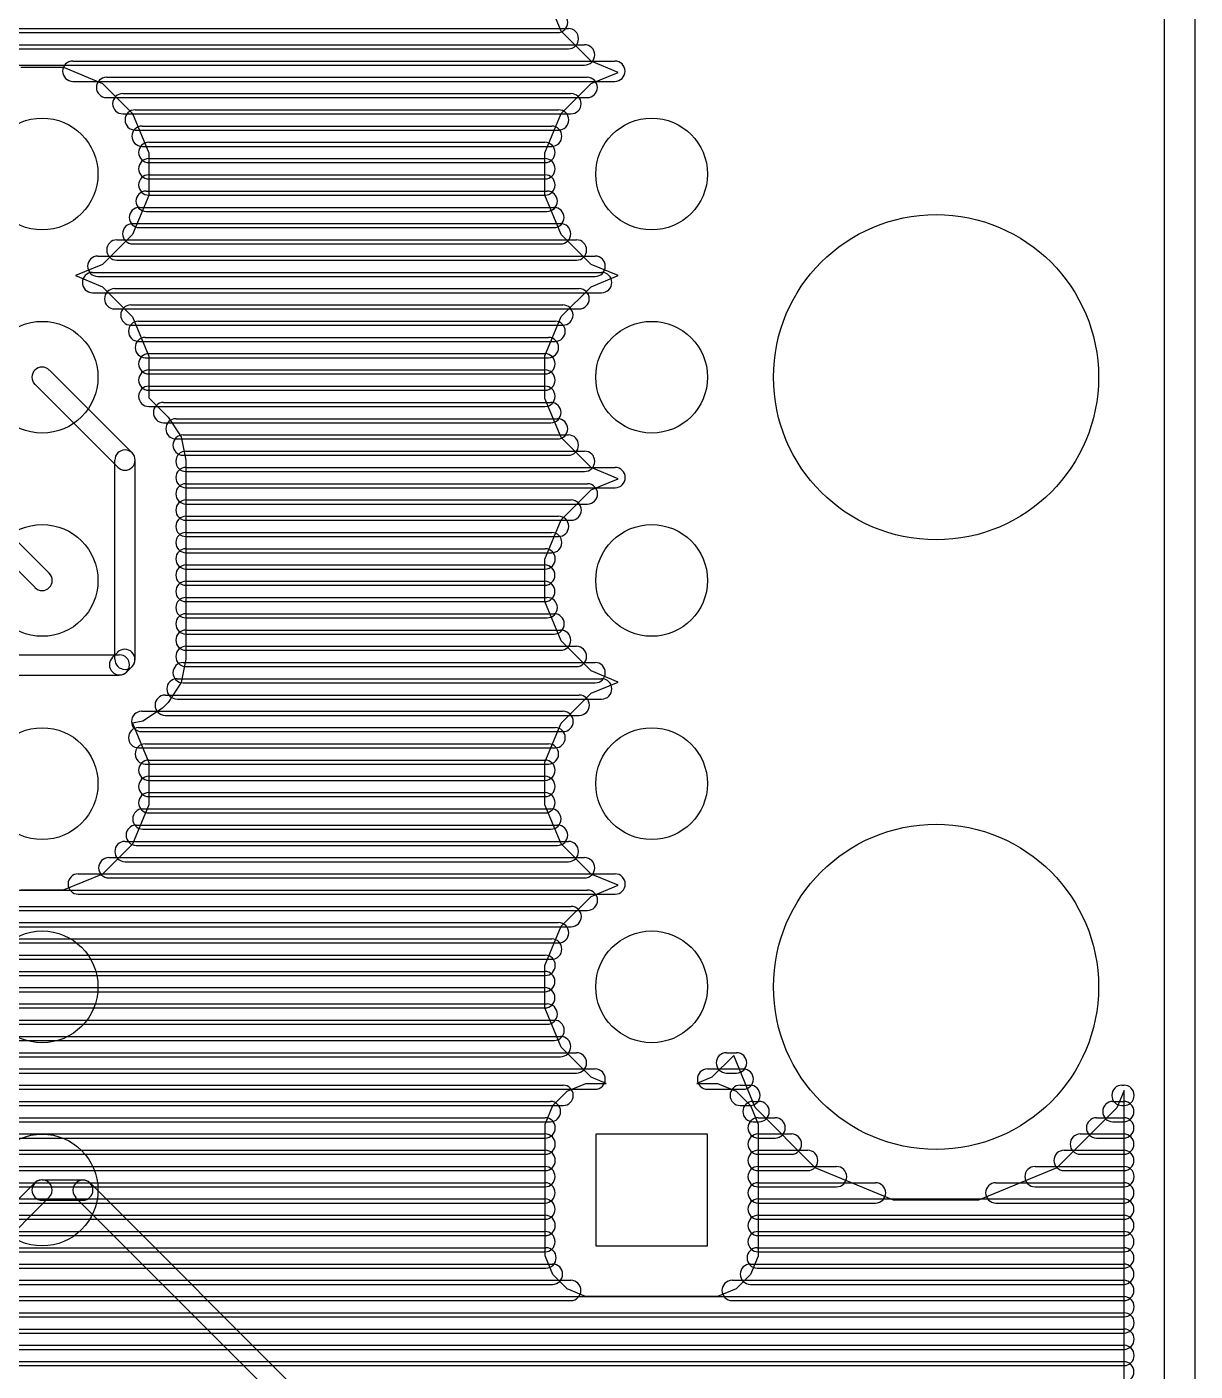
# Model space of a CAD drawing. Extents: x 4625 to 28175, y 45595 to 78045.
# Drawn here: x 22425 to 28175, y 62179 to 68794 of the extents above; entities that cross this region are included whole.
import ezdxf

# ---------------------------------------------------------------- set-up
doc = ezdxf.new("R2010")
doc.units = 0
doc.layers.add('BLACK', color=1, linetype='CONTINUOUS')

msp = doc.modelspace()

# ---------------------------------------------------------------- linework, layer by layer
at = {"layer": 'BLACK'}
for p, q in [((28025, 45670), (28025, 77970)), ((28175, 45670), (28175, 77970)), ((25055, 68773), (24975, 68966)), ((19708, 68786), (25090, 68786)), ((19708, 68786), (25090, 68786)), ((19708, 68786), (25090, 68786)), ((19763, 68766), (25037, 68766)), ((19763, 68766), (25037, 68766)), ((19763, 68766), (25037, 68766)), ((25202, 68625), (25055, 68773)), ((19628, 68706), (25170, 68706)), ((19628, 68706), (25170, 68706)), ((19628, 68706), (25170, 68706)), ((19708, 68686), (25090, 68686)), ((19708, 68686), (25090, 68686)), ((19708, 68686), (25090, 68686)), ((19628, 68606), (25170, 68606)), ((19628, 68606), (25170, 68606)), ((19628, 68606), (25170, 68606)), ((22651, 68626), (25319, 68626)), ((22651, 68626), (25319, 68626)), ((22651, 68626), (25319, 68626)), ((25335, 68570), (25202, 68625)), ((22396, 68595), (22605, 68595)), ((22605, 68595), (22798, 68515)), ((22817, 68546), (25183, 68546)), ((22817, 68546), (25183, 68546)), ((22817, 68546), (25183, 68546)), ((25203, 68515), (25335, 68570)), ((22651, 68526), (25319, 68526)), ((22651, 68526), (25319, 68526)), ((22651, 68526), (25319, 68526)), ((22798, 68515), (22945, 68367)), ((22897, 68466), (25103, 68466)), ((22897, 68466), (25103, 68466)), ((22897, 68466), (25103, 68466)), ((25055, 68368), (25203, 68515)), ((22817, 68446), (25183, 68446)), ((22817, 68446), (25183, 68446)), ((22817, 68446), (25183, 68446)), ((22897, 68366), (25103, 68366)), ((22897, 68366), (25103, 68366)), ((22897, 68366), (25103, 68366)), ((22945, 68367), (23025, 68174)), ((22958, 68386), (25042, 68386)), ((22958, 68386), (25042, 68386)), ((22958, 68386), (25042, 68386)), ((24975, 68175), (25055, 68368)), ((22958, 68286), (25042, 68286)), ((22958, 68286), (25042, 68286)), ((22958, 68286), (25042, 68286)), ((22992, 68306), (25008, 68306)), ((22992, 68306), (25008, 68306)), ((22992, 68306), (25008, 68306)), ((22992, 68206), (25008, 68206)), ((22992, 68206), (25008, 68206)), ((22992, 68206), (25008, 68206)), ((23025, 68226), (24975, 68226)), ((23025, 68226), (24975, 68226)), ((23025, 68226), (24975, 68226)), ((23025, 68174), (23025, 67965)), ((23025, 68146), (24975, 68146)), ((23025, 68146), (24975, 68146)), ((23025, 68146), (24975, 68146)), ((24975, 67966), (24975, 68175)), ((23025, 68126), (24975, 68126)), ((23025, 68126), (24975, 68126)), ((23025, 68126), (24975, 68126)), ((23025, 68066), (24975, 68066)), ((23025, 68066), (24975, 68066)), ((23025, 68066), (24975, 68066)), ((23025, 68046), (24975, 68046)), ((23025, 68046), (24975, 68046)), ((23025, 68046), (24975, 68046)), ((23025, 67965), (22945, 67772)), ((23012, 67986), (24986, 67986)), ((23012, 67986), (24986, 67986)), ((23012, 67986), (24986, 67986)), ((23025, 67966), (24975, 67966)), ((23025, 67966), (24975, 67966)), ((23025, 67966), (24975, 67966)), ((25055, 67773), (24975, 67966)), ((22979, 67906), (25019, 67906)), ((22979, 67906), (25019, 67906)), ((22979, 67906), (25019, 67906)), ((23012, 67886), (24986, 67886)), ((23012, 67886), (24986, 67886)), ((23012, 67886), (24986, 67886)), ((22946, 67826), (25052, 67826)), ((22946, 67826), (25052, 67826)), ((22946, 67826), (25052, 67826)), ((22979, 67806), (25019, 67806)), ((22979, 67806), (25019, 67806)), ((22979, 67806), (25019, 67806)), ((22945, 67772), (22797, 67625)), ((22868, 67746), (25130, 67746)), ((22868, 67746), (25130, 67746)), ((22868, 67746), (25130, 67746)), ((25202, 67625), (25055, 67773)), ((22946, 67726), (25052, 67726)), ((22946, 67726), (25052, 67726)), ((22946, 67726), (25052, 67726)), ((22797, 67625), (22664, 67571)), ((22774, 67666), (25222, 67666)), ((22774, 67666), (25222, 67666)), ((22774, 67666), (25222, 67666)), ((22868, 67646), (25130, 67646)), ((22868, 67646), (25130, 67646)), ((22868, 67646), (25130, 67646)), ((25335, 67570), (25202, 67625)), ((22664, 67571), (22798, 67515)), ((22748, 67586), (25254, 67586)), ((22748, 67586), (25254, 67586)), ((22748, 67586), (25254, 67586)), ((22774, 67566), (25222, 67566)), ((22774, 67566), (25222, 67566)), ((22774, 67566), (25222, 67566)), ((25203, 67515), (25335, 67570)), ((22748, 67486), (25254, 67486)), ((22748, 67486), (25254, 67486)), ((22748, 67486), (25254, 67486)), ((22798, 67515), (22945, 67367)), ((22857, 67506), (25143, 67506)), ((22857, 67506), (25143, 67506)), ((22857, 67506), (25143, 67506)), ((25055, 67368), (25203, 67515)), ((22937, 67426), (25063, 67426)), ((22937, 67426), (25063, 67426)), ((22937, 67426), (25063, 67426)), ((22857, 67406), (25143, 67406)), ((22857, 67406), (25143, 67406)), ((22857, 67406), (25143, 67406)), ((22945, 67367), (23025, 67174)), ((22975, 67346), (25025, 67346)), ((22975, 67346), (25025, 67346)), ((22975, 67346), (25025, 67346)), ((24975, 67175), (25055, 67368)), ((22937, 67326), (25063, 67326)), ((22937, 67326), (25063, 67326)), ((22937, 67326), (25063, 67326)), ((22975, 67246), (25025, 67246)), ((22975, 67246), (25025, 67246)), ((22975, 67246), (25025, 67246)), ((23008, 67266), (24992, 67266)), ((23008, 67266), (24992, 67266)), ((23008, 67266), (24992, 67266)), ((23008, 67166), (24992, 67166)), ((23008, 67166), (24992, 67166)), ((23008, 67166), (24992, 67166)), ((23025, 67186), (24975, 67186)), ((23025, 67186), (24975, 67186)), ((23025, 67186), (24975, 67186)), ((23025, 67174), (23025, 66969)), ((24975, 66966), (24975, 67175)), ((22535, 66105), (21535, 67105)), ((22536, 67105), (22943, 66698)), ((23025, 67106), (24975, 67106)), ((23025, 67106), (24975, 67106)), ((23025, 67106), (24975, 67106)), ((23025, 67086), (24975, 67086)), ((23025, 67086), (24975, 67086)), ((23025, 67086), (24975, 67086)), ((22465, 66035), (21465, 67035)), ((22465, 67034), (22872, 66627)), ((23025, 67026), (24975, 67026)), ((23025, 67026), (24975, 67026)), ((23025, 67026), (24975, 67026)), ((23025, 67006), (24975, 67006)), ((23025, 67006), (24975, 67006)), ((23025, 67006), (24975, 67006)), ((23025, 66969), (23119, 66875)), ((23098, 66946), (25004, 66946)), ((23098, 66946), (25004, 66946)), ((23098, 66946), (25004, 66946)), ((25055, 66773), (24975, 66966)), ((23025, 66926), (24975, 66926)), ((23025, 66926), (24975, 66926)), ((23025, 66926), (24975, 66926)), ((23098, 66846), (25004, 66846)), ((23098, 66846), (25004, 66846)), ((23098, 66846), (25004, 66846)), ((23119, 66875), (23120, 66874)), ((23120, 66874), (23185, 66777)), ((23159, 66866), (25037, 66866)), ((23159, 66866), (25037, 66866)), ((23159, 66866), (25037, 66866)), ((23159, 66766), (25037, 66766)), ((23159, 66766), (25037, 66766)), ((23159, 66766), (25037, 66766)), ((23185, 66777), (23208, 66662)), ((23194, 66786), (25090, 66786)), ((23194, 66786), (25090, 66786)), ((23194, 66786), (25090, 66786)), ((25202, 66625), (25055, 66773)), ((23194, 66686), (25090, 66686)), ((23194, 66686), (25090, 66686)), ((23194, 66686), (25090, 66686)), ((23208, 66706), (25170, 66706)), ((23208, 66706), (25170, 66706)), ((23208, 66706), (25170, 66706)), ((22858, 65682), (22858, 66662)), ((22958, 65682), (22958, 66662)), ((23208, 66662), (23208, 65682)), ((23208, 66626), (25320, 66626)), ((23208, 66626), (25320, 66626)), ((23208, 66626), (25320, 66626)), ((25335, 66570), (25202, 66625)), ((23208, 66606), (25170, 66606)), ((23208, 66606), (25170, 66606)), ((23208, 66606), (25170, 66606)), ((25203, 66515), (25335, 66570)), ((23208, 66546), (25184, 66546)), ((23208, 66546), (25184, 66546)), ((23208, 66546), (25184, 66546)), ((23208, 66526), (25320, 66526)), ((23208, 66526), (25320, 66526)), ((23208, 66526), (25320, 66526)), ((25055, 66368), (25203, 66515)), ((23208, 66466), (25104, 66466)), ((23208, 66466), (25104, 66466)), ((23208, 66466), (25104, 66466)), ((23208, 66446), (25184, 66446)), ((23208, 66446), (25184, 66446)), ((23208, 66446), (25184, 66446)), ((23208, 66386), (25042, 66386)), ((23208, 66386), (25042, 66386)), ((23208, 66386), (25042, 66386)), ((23208, 66366), (25104, 66366)), ((23208, 66366), (25104, 66366)), ((23208, 66366), (25104, 66366)), ((24975, 66175), (25055, 66368)), ((23208, 66306), (25008, 66306)), ((23208, 66306), (25008, 66306)), ((23208, 66306), (25008, 66306)), ((23208, 66286), (25042, 66286)), ((23208, 66286), (25042, 66286)), ((23208, 66286), (25042, 66286)), ((23208, 66226), (24976, 66226)), ((23208, 66226), (24976, 66226)), ((23208, 66226), (24976, 66226)), ((23208, 66206), (25008, 66206)), ((23208, 66206), (25008, 66206)), ((23208, 66206), (25008, 66206)), ((24975, 65966), (24975, 66175)), ((23208, 66146), (24974, 66146)), ((23208, 66146), (24974, 66146)), ((23208, 66146), (24974, 66146)), ((23208, 66126), (24976, 66126)), ((23208, 66126), (24976, 66126)), ((23208, 66126), (24976, 66126)), ((23208, 66066), (24974, 66066)), ((23208, 66066), (24974, 66066)), ((23208, 66066), (24974, 66066)), ((23208, 66046), (24974, 66046)), ((23208, 66046), (24974, 66046)), ((23208, 66046), (24974, 66046)), ((23208, 65986), (24986, 65986)), ((23208, 65986), (24986, 65986)), ((23208, 65986), (24986, 65986)), ((23208, 65966), (24974, 65966)), ((23208, 65966), (24974, 65966)), ((23208, 65966), (24974, 65966)), ((25055, 65773), (24975, 65966)), ((23208, 65906), (25020, 65906)), ((23208, 65906), (25020, 65906)), ((23208, 65906), (25020, 65906)), ((23208, 65886), (24986, 65886)), ((23208, 65886), (24986, 65886)), ((23208, 65886), (24986, 65886)), ((23208, 65826), (25052, 65826)), ((23208, 65826), (25052, 65826)), ((23208, 65826), (25052, 65826)), ((23208, 65806), (25020, 65806)), ((23208, 65806), (25020, 65806)), ((23208, 65806), (25020, 65806)), ((25202, 65625), (25055, 65773)), ((21884, 65704), (22880, 65704)), ((22872, 65717), (22845, 65690)), ((23208, 65746), (25130, 65746)), ((23208, 65746), (25130, 65746)), ((23208, 65746), (25130, 65746)), ((23208, 65726), (25052, 65726)), ((23208, 65726), (25052, 65726)), ((23208, 65726), (25052, 65726)), ((22943, 65646), (22916, 65619)), ((23208, 65682), (23185, 65567)), ((23194, 65666), (25222, 65666)), ((23194, 65666), (25222, 65666)), ((23194, 65666), (25222, 65666)), ((23208, 65646), (25130, 65646)), ((23208, 65646), (25130, 65646)), ((23208, 65646), (25130, 65646)), ((25335, 65570), (25202, 65625)), ((21884, 65604), (22880, 65604)), ((23185, 65567), (23120, 65469)), ((23164, 65586), (25254, 65586)), ((23164, 65586), (25254, 65586)), ((23164, 65586), (25254, 65586)), ((23194, 65566), (25222, 65566)), ((23194, 65566), (25222, 65566)), ((23194, 65566), (25222, 65566)), ((25203, 65515), (25335, 65570)), ((23106, 65506), (25144, 65506)), ((23106, 65506), (25144, 65506)), ((23106, 65506), (25144, 65506)), ((25055, 65368), (25203, 65515)), ((22990, 65426), (25064, 65426)), ((22990, 65426), (25064, 65426)), ((22990, 65426), (25064, 65426)), ((23092, 65442), (22995, 65377)), ((23120, 65469), (23092, 65442)), ((23164, 65486), (25254, 65486)), ((23164, 65486), (25254, 65486)), ((23164, 65486), (25254, 65486)), ((22995, 65377), (22945, 65367)), ((22945, 65367), (23025, 65174)), ((23106, 65406), (25144, 65406)), ((23106, 65406), (25144, 65406)), ((23106, 65406), (25144, 65406)), ((24975, 65175), (25055, 65368)), ((22975, 65346), (25025, 65346)), ((22975, 65346), (25025, 65346)), ((22975, 65346), (25025, 65346)), ((22990, 65326), (25064, 65326)), ((22990, 65326), (25064, 65326)), ((22990, 65326), (25064, 65326)), ((22975, 65246), (25025, 65246)), ((22975, 65246), (25025, 65246)), ((22975, 65246), (25025, 65246)), ((23008, 65266), (24992, 65266)), ((23008, 65266), (24992, 65266)), ((23008, 65266), (24992, 65266)), ((23008, 65166), (24992, 65166)), ((23008, 65166), (24992, 65166)), ((23008, 65166), (24992, 65166)), ((23025, 65186), (24975, 65186)), ((23025, 65186), (24975, 65186)), ((23025, 65186), (24975, 65186)), ((23025, 65174), (23025, 64965)), ((24975, 64966), (24975, 65175)), ((23025, 65106), (24975, 65106)), ((23025, 65106), (24975, 65106)), ((23025, 65106), (24975, 65106)), ((23025, 65086), (24975, 65086)), ((23025, 65086), (24975, 65086)), ((23025, 65086), (24975, 65086)), ((23025, 65026), (24975, 65026)), ((23025, 65026), (24975, 65026)), ((23025, 65026), (24975, 65026)), ((23025, 64965), (22945, 64772)), ((23025, 65006), (24975, 65006)), ((23025, 65006), (24975, 65006)), ((23025, 65006), (24975, 65006)), ((25055, 64773), (24975, 64966)), ((22996, 64946), (25004, 64946)), ((22996, 64946), (25004, 64946)), ((22996, 64946), (25004, 64946)), ((23025, 64926), (24975, 64926)), ((23025, 64926), (24975, 64926)), ((23025, 64926), (24975, 64926)), ((22963, 64866), (25037, 64866)), ((22963, 64866), (25037, 64866)), ((22963, 64866), (25037, 64866)), ((22996, 64846), (25004, 64846)), ((22996, 64846), (25004, 64846)), ((22996, 64846), (25004, 64846)), ((22945, 64772), (22797, 64625)), ((22908, 64786), (25090, 64786)), ((22908, 64786), (25090, 64786)), ((22908, 64786), (25090, 64786)), ((22963, 64766), (25037, 64766)), ((22963, 64766), (25037, 64766)), ((22963, 64766), (25037, 64766)), ((25202, 64625), (25055, 64773)), ((22828, 64706), (25170, 64706)), ((22828, 64706), (25170, 64706)), ((22828, 64706), (25170, 64706)), ((22908, 64686), (25090, 64686)), ((22908, 64686), (25090, 64686)), ((22908, 64686), (25090, 64686)), ((22797, 64625), (22604, 64545)), ((22678, 64626), (25320, 64626)), ((22678, 64626), (25320, 64626)), ((22678, 64626), (25320, 64626)), ((22828, 64606), (25170, 64606)), ((22828, 64606), (25170, 64606)), ((22828, 64606), (25170, 64606)), ((25335, 64570), (25202, 64625)), ((25203, 64515), (25335, 64570)), ((21150, 64546), (25184, 64546)), ((21150, 64546), (25184, 64546)), ((21150, 64546), (25184, 64546)), ((22604, 64545), (22395, 64545)), ((22678, 64526), (25320, 64526)), ((22678, 64526), (25320, 64526)), ((22678, 64526), (25320, 64526)), ((25055, 64368), (25203, 64515)), ((21070, 64466), (25104, 64466)), ((21070, 64466), (25104, 64466)), ((21070, 64466), (25104, 64466)), ((21150, 64446), (25184, 64446)), ((21150, 64446), (25184, 64446)), ((21150, 64446), (25184, 64446)), ((20990, 64386), (25042, 64386)), ((20990, 64386), (25042, 64386)), ((20990, 64386), (25042, 64386)), ((21070, 64366), (25104, 64366)), ((21070, 64366), (25104, 64366)), ((21070, 64366), (25104, 64366)), ((24975, 64175), (25055, 64368)), ((20910, 64306), (25008, 64306)), ((20910, 64306), (25008, 64306)), ((20910, 64306), (25008, 64306)), ((20990, 64286), (25042, 64286)), ((20990, 64286), (25042, 64286)), ((20990, 64286), (25042, 64286)), ((20830, 64226), (24976, 64226)), ((20830, 64226), (24976, 64226)), ((20830, 64226), (24976, 64226)), ((20910, 64206), (25008, 64206)), ((20910, 64206), (25008, 64206)), ((20910, 64206), (25008, 64206)), ((24975, 63966), (24975, 64175)), ((20750, 64146), (24974, 64146)), ((20750, 64146), (24974, 64146)), ((20750, 64146), (24974, 64146)), ((20830, 64126), (24976, 64126)), ((20830, 64126), (24976, 64126)), ((20830, 64126), (24976, 64126)), ((20670, 64066), (24974, 64066)), ((20670, 64066), (24974, 64066)), ((20670, 64066), (24974, 64066)), ((20750, 64046), (24974, 64046)), ((20750, 64046), (24974, 64046)), ((20750, 64046), (24974, 64046)), ((20590, 63986), (24986, 63986)), ((20590, 63986), (24986, 63986)), ((20590, 63986), (24986, 63986)), ((20510, 63906), (25020, 63906)), ((20510, 63906), (25020, 63906)), ((20510, 63906), (25020, 63906)), ((20670, 63966), (24974, 63966)), ((20670, 63966), (24974, 63966)), ((20670, 63966), (24974, 63966)), ((25055, 63773), (24975, 63966)), ((20590, 63886), (24986, 63886)), ((20590, 63886), (24986, 63886)), ((20590, 63886), (24986, 63886)), ((20430, 63826), (25052, 63826)), ((20430, 63826), (25052, 63826)), ((20430, 63826), (25052, 63826)), ((20510, 63806), (25020, 63806)), ((20510, 63806), (25020, 63806)), ((20510, 63806), (25020, 63806)), ((25202, 63625), (25055, 63773)), ((20350, 63746), (25130, 63746)), ((20350, 63746), (25130, 63746)), ((20350, 63746), (25130, 63746)), ((20430, 63726), (25052, 63726)), ((20430, 63726), (25052, 63726)), ((20430, 63726), (25052, 63726)), ((25904, 63732), (25797, 63625)), ((25868, 63746), (25918, 63746)), ((25868, 63746), (25918, 63746)), ((25868, 63746), (25918, 63746)), ((26010, 63476), (25904, 63732)), ((20270, 63666), (25222, 63666)), ((20270, 63666), (25222, 63666)), ((20270, 63666), (25222, 63666)), ((20350, 63646), (25130, 63646)), ((20350, 63646), (25130, 63646)), ((20350, 63646), (25130, 63646)), ((25775, 63666), (25951, 63666)), ((25775, 63666), (25951, 63666)), ((25775, 63666), (25951, 63666)), ((25868, 63646), (25918, 63646)), ((25868, 63646), (25918, 63646)), ((25868, 63646), (25918, 63646)), ((20190, 63586), (25064, 63586)), ((20190, 63586), (25064, 63586)), ((20190, 63586), (25064, 63586)), ((25084, 63556), (25176, 63594)), ((25176, 63594), (25276, 63594)), ((25276, 63594), (25202, 63625)), ((25797, 63625), (25722, 63594)), ((25722, 63594), (25825, 63594)), ((25825, 63594), (25916, 63556)), ((25936, 63586), (25984, 63586)), ((25936, 63586), (25984, 63586)), ((25936, 63586), (25984, 63586)), ((27815, 63586), (27825, 63586)), ((27815, 63586), (27825, 63586)), ((27815, 63586), (27825, 63586)), ((20110, 63506), (25002, 63506)), ((20110, 63506), (25002, 63506)), ((20110, 63506), (25002, 63506)), ((20270, 63566), (25222, 63566)), ((20270, 63566), (25222, 63566)), ((20270, 63566), (25222, 63566)), ((25014, 63486), (25084, 63556)), ((25775, 63566), (25951, 63566)), ((25775, 63566), (25951, 63566)), ((25775, 63566), (25951, 63566)), ((25916, 63556), (25986, 63486)), ((25999, 63506), (26029, 63506)), ((25999, 63506), (26029, 63506)), ((25999, 63506), (26029, 63506)), ((27770, 63506), (27824, 63506)), ((27770, 63506), (27824, 63506)), ((27770, 63506), (27824, 63506)), ((27825, 63560), (27790, 63475)), ((27825, 47430), (27825, 63560)), ((20190, 63486), (25064, 63486)), ((20190, 63486), (25064, 63486)), ((20190, 63486), (25064, 63486)), ((24976, 63395), (25014, 63486)), ((25936, 63486), (25984, 63486)), ((25936, 63486), (25984, 63486)), ((25936, 63486), (25984, 63486)), ((25986, 63486), (26024, 63394)), ((26305, 63180), (26010, 63476)), ((27790, 63475), (27494, 63180)), ((27815, 63486), (27825, 63486)), ((27815, 63486), (27825, 63486)), ((27815, 63486), (27825, 63486)), ((20030, 63426), (24976, 63426)), ((20030, 63426), (24976, 63426)), ((20030, 63426), (24976, 63426)), ((20110, 63406), (25002, 63406)), ((20110, 63406), (25002, 63406)), ((20110, 63406), (25002, 63406)), ((24976, 62746), (24976, 63395)), ((25999, 63406), (26029, 63406)), ((25999, 63406), (26029, 63406)), ((25999, 63406), (26029, 63406)), ((26024, 63426), (26108, 63426)), ((26024, 63426), (26108, 63426)), ((26024, 63426), (26108, 63426)), ((26024, 63394), (26024, 62745)), ((27690, 63426), (27824, 63426)), ((27690, 63426), (27824, 63426)), ((27690, 63426), (27824, 63426)), ((27770, 63406), (27824, 63406)), ((27770, 63406), (27824, 63406)), ((27770, 63406), (27824, 63406)), ((19950, 63346), (24976, 63346)), ((19950, 63346), (24976, 63346)), ((19950, 63346), (24976, 63346)), ((20030, 63326), (24976, 63326)), ((20030, 63326), (24976, 63326)), ((20030, 63326), (24976, 63326)), ((25775, 63345), (25225, 63345)), ((25225, 63345), (25225, 62795)), ((25775, 62795), (25775, 63345)), ((26024, 63346), (26188, 63346)), ((26024, 63346), (26188, 63346)), ((26024, 63346), (26188, 63346)), ((26024, 63326), (26108, 63326)), ((26024, 63326), (26108, 63326)), ((26024, 63326), (26108, 63326)), ((27610, 63346), (27824, 63346)), ((27610, 63346), (27824, 63346)), ((27610, 63346), (27824, 63346)), ((27690, 63326), (27824, 63326)), ((27690, 63326), (27824, 63326)), ((27690, 63326), (27824, 63326)), ((19870, 63266), (24976, 63266)), ((19870, 63266), (24976, 63266)), ((19870, 63266), (24976, 63266)), ((19950, 63246), (24976, 63246)), ((19950, 63246), (24976, 63246)), ((19950, 63246), (24976, 63246)), ((26024, 63266), (26268, 63266)), ((26024, 63266), (26268, 63266)), ((26024, 63266), (26268, 63266)), ((26024, 63246), (26188, 63246)), ((26024, 63246), (26188, 63246)), ((26024, 63246), (26188, 63246)), ((27530, 63266), (27824, 63266)), ((27530, 63266), (27824, 63266)), ((27530, 63266), (27824, 63266)), ((27610, 63246), (27824, 63246)), ((27610, 63246), (27824, 63246)), ((27610, 63246), (27824, 63246)), ((19825, 63186), (24975, 63186)), ((19825, 63186), (24975, 63186)), ((19825, 63186), (24975, 63186)), ((26024, 63186), (26410, 63186)), ((26024, 63186), (26410, 63186)), ((26024, 63186), (26410, 63186)), ((26690, 63020), (26305, 63180)), ((27494, 63180), (27108, 63020)), ((27387, 63186), (27825, 63186)), ((27387, 63186), (27825, 63186)), ((27387, 63186), (27825, 63186)), ((19870, 63166), (24976, 63166)), ((19870, 63166), (24976, 63166)), ((19870, 63166), (24976, 63166)), ((22500, 63120), (22700, 63120)), ((26024, 63166), (26268, 63166)), ((26024, 63166), (26268, 63166)), ((26024, 63166), (26268, 63166)), ((27530, 63166), (27824, 63166)), ((27530, 63166), (27824, 63166)), ((27530, 63166), (27824, 63166)), ((19825, 63106), (24975, 63106)), ((19825, 63106), (24975, 63106)), ((19825, 63106), (24975, 63106)), ((19825, 63086), (24975, 63086)), ((19825, 63086), (24975, 63086)), ((19825, 63086), (24975, 63086)), ((22065, 62707), (22464, 63106)), ((25535, 60306), (22736, 63105)), ((26024, 63106), (26602, 63106)), ((26024, 63106), (26602, 63106)), ((26024, 63106), (26602, 63106)), ((26024, 63086), (26410, 63086)), ((26024, 63086), (26410, 63086)), ((26024, 63086), (26410, 63086)), ((27194, 63106), (27824, 63106)), ((27194, 63106), (27824, 63106)), ((27194, 63106), (27824, 63106)), ((27387, 63086), (27825, 63086)), ((27387, 63086), (27825, 63086)), ((27387, 63086), (27825, 63086)), ((19825, 63026), (24975, 63026)), ((19825, 63026), (24975, 63026)), ((19825, 63026), (24975, 63026)), ((19825, 63006), (24975, 63006)), ((19825, 63006), (24975, 63006)), ((19825, 63006), (24975, 63006)), ((22136, 62636), (22535, 63035)), ((22500, 63020), (22700, 63020)), ((25464, 60235), (22665, 63034)), ((26024, 63026), (27824, 63026)), ((26024, 63026), (27824, 63026)), ((26024, 63026), (27824, 63026)), ((26024, 63006), (26602, 63006)), ((26024, 63006), (26602, 63006)), ((26024, 63006), (26602, 63006)), ((27108, 63020), (26690, 63020)), ((27194, 63006), (27824, 63006)), ((27194, 63006), (27824, 63006)), ((27194, 63006), (27824, 63006)), ((19796, 62946), (24976, 62946)), ((19796, 62946), (24976, 62946)), ((19796, 62946), (24976, 62946)), ((19825, 62926), (24975, 62926)), ((19825, 62926), (24975, 62926)), ((19825, 62926), (24975, 62926)), ((26024, 62946), (27824, 62946)), ((26024, 62946), (27824, 62946)), ((26024, 62946), (27824, 62946)), ((26024, 62926), (27824, 62926)), ((26024, 62926), (27824, 62926)), ((26024, 62926), (27824, 62926)), ((19763, 62866), (24975, 62866)), ((19763, 62866), (24975, 62866)), ((19763, 62866), (24975, 62866)), ((19796, 62846), (24976, 62846)), ((19796, 62846), (24976, 62846)), ((19796, 62846), (24976, 62846)), ((26024, 62866), (27824, 62866)), ((26024, 62866), (27824, 62866)), ((26024, 62866), (27824, 62866)), ((26024, 62846), (27824, 62846)), ((26024, 62846), (27824, 62846)), ((26024, 62846), (27824, 62846)), ((19708, 62786), (24980, 62786)), ((19708, 62786), (24980, 62786)), ((19708, 62786), (24980, 62786)), ((25225, 62795), (25775, 62795)), ((26020, 62786), (27824, 62786)), ((26020, 62786), (27824, 62786)), ((26020, 62786), (27824, 62786)), ((19763, 62766), (24975, 62766)), ((19763, 62766), (24975, 62766)), ((19763, 62766), (24975, 62766)), ((25014, 62654), (24976, 62746)), ((26024, 62745), (25986, 62654)), ((26024, 62766), (27824, 62766)), ((26024, 62766), (27824, 62766)), ((26024, 62766), (27824, 62766)), ((19628, 62706), (25012, 62706)), ((19628, 62706), (25012, 62706)), ((19628, 62706), (25012, 62706)), ((19708, 62686), (24980, 62686)), ((19708, 62686), (24980, 62686)), ((19708, 62686), (24980, 62686)), ((25084, 62584), (25014, 62654)), ((25986, 62654), (25916, 62584)), ((25986, 62706), (27824, 62706)), ((25986, 62706), (27824, 62706)), ((25986, 62706), (27824, 62706)), ((26020, 62686), (27824, 62686)), ((26020, 62686), (27824, 62686)), ((26020, 62686), (27824, 62686)), ((19478, 62626), (25102, 62626)), ((19478, 62626), (25102, 62626)), ((19478, 62626), (25102, 62626)), ((19628, 62606), (25012, 62606)), ((19628, 62606), (25012, 62606)), ((19628, 62606), (25012, 62606)), ((25175, 62546), (25084, 62584)), ((25916, 62584), (25824, 62546)), ((25896, 62626), (27824, 62626)), ((25896, 62626), (27824, 62626)), ((25896, 62626), (27824, 62626)), ((25986, 62606), (27824, 62606)), ((25986, 62606), (27824, 62606)), ((25986, 62606), (27824, 62606)), ((16423, 62546), (27825, 62546)), ((16423, 62546), (27825, 62546)), ((16423, 62546), (27825, 62546)), ((19478, 62526), (25102, 62526)), ((19478, 62526), (25102, 62526)), ((19478, 62526), (25102, 62526)), ((25824, 62546), (25175, 62546)), ((25896, 62526), (27824, 62526)), ((25896, 62526), (27824, 62526)), ((25896, 62526), (27824, 62526)), ((16423, 62446), (27825, 62446)), ((16423, 62446), (27825, 62446)), ((16423, 62446), (27825, 62446)), ((16503, 62466), (27825, 62466)), ((16503, 62466), (27825, 62466)), ((16503, 62466), (27825, 62466)), ((16583, 62386), (27825, 62386)), ((16583, 62386), (27825, 62386)), ((16583, 62386), (27825, 62386)), ((16503, 62366), (27825, 62366)), ((16503, 62366), (27825, 62366)), ((16503, 62366), (27825, 62366)), ((16583, 62286), (27825, 62286)), ((16583, 62286), (27825, 62286)), ((16583, 62286), (27825, 62286)), ((16663, 62306), (27825, 62306)), ((16663, 62306), (27825, 62306)), ((16663, 62306), (27825, 62306)), ((16663, 62206), (27825, 62206)), ((16663, 62206), (27825, 62206)), ((16663, 62206), (27825, 62206)), ((16740, 62226), (27824, 62226)), ((16740, 62226), (27824, 62226)), ((16740, 62226), (27824, 62226))]:
    msp.add_line(p, q, dxfattribs=at)
for centre, radius in [((22500, 68070), 275), ((25500, 68070), 275), ((26900, 67070), 800), ((22500, 67070), 275), ((25500, 67070), 275), ((22500, 66070), 275), ((25500, 66070), 275), ((22500, 65070), 275), ((25500, 65070), 275), ((26900, 64070), 800), ((22500, 64070), 275), ((25500, 64070), 275), ((22500, 63070), 275)]:
    msp.add_circle(centre, radius, dxfattribs=at)
for centre, start, end in [((25037, 68816), 270, 450), ((25037, 68816), 270, 450), ((25037, 68816), 270, 450), ((25090, 68736), 270, 450), ((25090, 68736), 270, 450), ((25090, 68736), 270, 450), ((25170, 68656), 270, 450), ((25170, 68656), 270, 450), ((25170, 68656), 270, 450), ((22651, 68576), 90, 270), ((22651, 68576), 90, 270), ((22651, 68576), 90, 270), ((25319, 68576), 270, 450), ((25319, 68576), 270, 450), ((25319, 68576), 270, 450), ((22817, 68496), 90, 270), ((22817, 68496), 90, 270), ((22817, 68496), 90, 270), ((25183, 68496), 270, 450), ((25183, 68496), 270, 450), ((25183, 68496), 270, 450), ((22897, 68416), 90, 270), ((22897, 68416), 90, 270), ((22897, 68416), 90, 270), ((25103, 68416), 270, 450), ((25103, 68416), 270, 450), ((25103, 68416), 270, 450), ((22958, 68336), 90, 270), ((22958, 68336), 90, 270), ((22958, 68336), 90, 270), ((25042, 68336), 270, 450), ((25042, 68336), 270, 450), ((25042, 68336), 270, 450), ((22992, 68256), 90, 270), ((22992, 68256), 90, 270), ((22992, 68256), 90, 270), ((25008, 68256), 270, 450), ((25008, 68256), 270, 450), ((25008, 68256), 270, 450), ((23025, 68176), 90, 270), ((23025, 68176), 90, 270), ((23025, 68176), 90, 270), ((24975, 68176), 270, 450), ((24975, 68176), 270, 450), ((24975, 68176), 270, 450), ((23025, 68096), 90, 270), ((23025, 68096), 90, 270), ((23025, 68096), 90, 270), ((24975, 68096), 270, 450), ((24975, 68096), 270, 450), ((24975, 68096), 270, 450), ((23025, 68016), 90, 270), ((23025, 68016), 90, 270), ((23025, 68016), 90, 270), ((24975, 68016), 270, 450), ((24975, 68016), 270, 450), ((24975, 68016), 270, 450), ((23012, 67936), 90, 270), ((23012, 67936), 90, 270), ((23012, 67936), 90, 270), ((24986, 67936), 270, 450), ((24986, 67936), 270, 450), ((24986, 67936), 270, 450), ((22979, 67856), 90, 270), ((22979, 67856), 90, 270), ((22979, 67856), 90, 270), ((25019, 67856), 270, 450), ((25019, 67856), 270, 450), ((25019, 67856), 270, 450), ((22946, 67776), 90, 270), ((22946, 67776), 90, 270), ((22946, 67776), 90, 270), ((25052, 67776), 270, 450), ((25052, 67776), 270, 450), ((25052, 67776), 270, 450), ((22868, 67696), 90, 270), ((22868, 67696), 90, 270), ((22868, 67696), 90, 270), ((25130, 67696), 270, 450), ((25130, 67696), 270, 450), ((25130, 67696), 270, 450), ((22774, 67616), 90, 270), ((22774, 67616), 90, 270), ((22774, 67616), 90, 270), ((25222, 67616), 270, 450), ((25222, 67616), 270, 450), ((25222, 67616), 270, 450), ((22748, 67536), 90, 270), ((22748, 67536), 90, 270), ((22748, 67536), 90, 270), ((25254, 67536), 270, 450), ((25254, 67536), 270, 450), ((25254, 67536), 270, 450), ((22857, 67456), 90, 270), ((22857, 67456), 90, 270), ((22857, 67456), 90, 270), ((25143, 67456), 270, 450), ((25143, 67456), 270, 450), ((25143, 67456), 270, 450), ((22937, 67376), 90, 270), ((22937, 67376), 90, 270), ((22937, 67376), 90, 270), ((25063, 67376), 270, 450), ((25063, 67376), 270, 450), ((25063, 67376), 270, 450), ((22975, 67296), 90, 270), ((22975, 67296), 90, 270), ((22975, 67296), 90, 270), ((25025, 67296), 270, 450), ((25025, 67296), 270, 450), ((25025, 67296), 270, 450), ((23008, 67216), 90, 270), ((23008, 67216), 90, 270), ((23008, 67216), 90, 270), ((24992, 67216), 270, 450), ((24992, 67216), 270, 450), ((24992, 67216), 270, 450), ((23025, 67136), 90, 270), ((23025, 67136), 90, 270), ((23025, 67136), 90, 270), ((24975, 67136), 270, 450), ((24975, 67136), 270, 450), ((24975, 67136), 270, 450), ((22500, 67070), 45, 225), ((23025, 67056), 90, 270), ((23025, 67056), 90, 270), ((23025, 67056), 90, 270), ((24975, 67056), 270, 450), ((24975, 67056), 270, 450), ((24975, 67056), 270, 450), ((23025, 66976), 90, 270), ((23025, 66976), 90, 270), ((23025, 66976), 90, 270), ((24975, 66976), 270, 450), ((24975, 66976), 270, 450), ((24975, 66976), 270, 450), ((23098, 66896), 90, 270), ((23098, 66896), 90, 270), ((23098, 66896), 90, 270), ((25004, 66896), 270, 450), ((25004, 66896), 270, 450), ((25004, 66896), 270, 450), ((23159, 66816), 90, 270), ((23159, 66816), 90, 270), ((23159, 66816), 90, 270), ((25037, 66816), 270, 450), ((25037, 66816), 270, 450), ((25037, 66816), 270, 450), ((23194, 66736), 90, 270), ((23194, 66736), 90, 270), ((23194, 66736), 90, 270), ((25090, 66736), 270, 450), ((25090, 66736), 270, 450), ((25090, 66736), 270, 450), ((22908, 66662), 360, 540), ((22908, 66662), 225, 405), ((23208, 66656), 90, 270), ((23208, 66656), 90, 270), ((23208, 66656), 90, 270), ((25170, 66656), 270, 450), ((25170, 66656), 270, 450), ((25170, 66656), 270, 450), ((23208, 66576), 90, 270), ((23208, 66576), 90, 270), ((23208, 66576), 90, 270), ((25320, 66576), 270, 450), ((25320, 66576), 270, 450), ((25320, 66576), 270, 450), ((23208, 66496), 90, 270), ((23208, 66496), 90, 270), ((23208, 66496), 90, 270), ((25184, 66496), 270, 450), ((25184, 66496), 270, 450), ((25184, 66496), 270, 450), ((23208, 66416), 90, 270), ((23208, 66416), 90, 270), ((23208, 66416), 90, 270), ((25104, 66416), 270, 450), ((25104, 66416), 270, 450), ((25104, 66416), 270, 450), ((23208, 66336), 90, 270), ((23208, 66336), 90, 270), ((23208, 66336), 90, 270), ((25042, 66336), 270, 450), ((25042, 66336), 270, 450), ((25042, 66336), 270, 450), ((23208, 66256), 90, 270), ((23208, 66256), 90, 270), ((23208, 66256), 90, 270), ((25008, 66256), 270, 450), ((25008, 66256), 270, 450), ((25008, 66256), 270, 450), ((23208, 66176), 90, 270), ((23208, 66176), 90, 270), ((23208, 66176), 90, 270), ((24976, 66176), 270, 450), ((24976, 66176), 270, 450), ((24976, 66176), 270, 450), ((22500, 66070), 225, 405), ((23208, 66096), 90, 270), ((23208, 66096), 90, 270), ((23208, 66096), 90, 270), ((24974, 66096), 270, 450), ((24974, 66096), 270, 450), ((24974, 66096), 270, 450), ((23208, 66016), 90, 270), ((23208, 66016), 90, 270), ((23208, 66016), 90, 270), ((24974, 66016), 270, 450), ((24974, 66016), 270, 450), ((24974, 66016), 270, 450), ((23208, 65936), 90, 270), ((23208, 65936), 90, 270), ((23208, 65936), 90, 270), ((24986, 65936), 270, 450), ((24986, 65936), 270, 450), ((24986, 65936), 270, 450), ((23208, 65856), 90, 270), ((23208, 65856), 90, 270), ((23208, 65856), 90, 270), ((25020, 65856), 270, 450), ((25020, 65856), 270, 450), ((25020, 65856), 270, 450), ((23208, 65776), 90, 270), ((23208, 65776), 90, 270), ((23208, 65776), 90, 270), ((25052, 65776), 270, 450), ((25052, 65776), 270, 450), ((25052, 65776), 270, 450), ((22881, 65655), 135, 315), ((22907, 65681), -45, 135), ((22880, 65654), 270, 450), ((23208, 65696), 90, 270), ((23208, 65696), 90, 270), ((23208, 65696), 90, 270), ((25130, 65696), 270, 450), ((25130, 65696), 270, 450), ((25130, 65696), 270, 450), ((22908, 65682), 180, 360), ((23194, 65616), 90, 270), ((23194, 65616), 90, 270), ((23194, 65616), 90, 270), ((25222, 65616), 270, 450), ((25222, 65616), 270, 450), ((25222, 65616), 270, 450), ((23164, 65536), 90, 270), ((23164, 65536), 90, 270), ((23164, 65536), 90, 270), ((25254, 65536), 270, 450), ((25254, 65536), 270, 450), ((25254, 65536), 270, 450), ((23106, 65456), 90, 270), ((23106, 65456), 90, 270), ((23106, 65456), 90, 270), ((25144, 65456), 270, 450), ((25144, 65456), 270, 450), ((25144, 65456), 270, 450), ((22990, 65376), 90, 270), ((22990, 65376), 90, 270), ((22990, 65376), 90, 270), ((25064, 65376), 270, 450), ((25064, 65376), 270, 450), ((25064, 65376), 270, 450), ((22975, 65296), 90, 270), ((22975, 65296), 90, 270), ((22975, 65296), 90, 270), ((25025, 65296), 270, 450), ((25025, 65296), 270, 450), ((25025, 65296), 270, 450), ((23008, 65216), 90, 270), ((23008, 65216), 90, 270), ((23008, 65216), 90, 270), ((24992, 65216), 270, 450), ((24992, 65216), 270, 450), ((24992, 65216), 270, 450), ((23025, 65136), 90, 270), ((23025, 65136), 90, 270), ((23025, 65136), 90, 270), ((24975, 65136), 270, 450), ((24975, 65136), 270, 450), ((24975, 65136), 270, 450), ((23025, 65056), 90, 270), ((23025, 65056), 90, 270), ((23025, 65056), 90, 270), ((24975, 65056), 270, 450), ((24975, 65056), 270, 450), ((24975, 65056), 270, 450), ((23025, 64976), 90, 270), ((23025, 64976), 90, 270), ((23025, 64976), 90, 270), ((24975, 64976), 270, 450), ((24975, 64976), 270, 450), ((24975, 64976), 270, 450), ((22996, 64896), 90, 270), ((22996, 64896), 90, 270), ((22996, 64896), 90, 270), ((25004, 64896), 270, 450), ((25004, 64896), 270, 450), ((25004, 64896), 270, 450), ((22963, 64816), 90, 270), ((22963, 64816), 90, 270), ((22963, 64816), 90, 270), ((25037, 64816), 270, 450), ((25037, 64816), 270, 450), ((25037, 64816), 270, 450), ((22908, 64736), 90, 270), ((22908, 64736), 90, 270), ((22908, 64736), 90, 270), ((25090, 64736), 270, 450), ((25090, 64736), 270, 450), ((25090, 64736), 270, 450), ((22828, 64656), 90, 270), ((22828, 64656), 90, 270), ((22828, 64656), 90, 270), ((25170, 64656), 270, 450), ((25170, 64656), 270, 450), ((25170, 64656), 270, 450), ((22678, 64576), 90, 270), ((22678, 64576), 90, 270), ((22678, 64576), 90, 270), ((25320, 64576), 270, 450), ((25320, 64576), 270, 450), ((25320, 64576), 270, 450), ((25184, 64496), 270, 450), ((25184, 64496), 270, 450), ((25184, 64496), 270, 450), ((25104, 64416), 270, 450), ((25104, 64416), 270, 450), ((25104, 64416), 270, 450), ((25042, 64336), 270, 450), ((25042, 64336), 270, 450), ((25042, 64336), 270, 450), ((25008, 64256), 270, 450), ((25008, 64256), 270, 450), ((25008, 64256), 270, 450), ((24976, 64176), 270, 450), ((24976, 64176), 270, 450), ((24976, 64176), 270, 450), ((24974, 64096), 270, 450), ((24974, 64096), 270, 450), ((24974, 64096), 270, 450), ((24974, 64016), 270, 450), ((24974, 64016), 270, 450), ((24974, 64016), 270, 450), ((24986, 63936), 270, 450), ((24986, 63936), 270, 450), ((24986, 63936), 270, 450), ((25020, 63856), 270, 450), ((25020, 63856), 270, 450), ((25020, 63856), 270, 450), ((25052, 63776), 270, 450), ((25052, 63776), 270, 450), ((25052, 63776), 270, 450), ((25130, 63696), 270, 450), ((25130, 63696), 270, 450), ((25130, 63696), 270, 450), ((25868, 63696), 90, 270), ((25868, 63696), 90, 270), ((25868, 63696), 90, 270), ((25918, 63696), 270, 450), ((25918, 63696), 270, 450), ((25918, 63696), 270, 450), ((25222, 63616), 270, 450), ((25222, 63616), 270, 450), ((25222, 63616), 270, 450), ((25775, 63616), 90, 270), ((25775, 63616), 90, 270), ((25775, 63616), 90, 270), ((25951, 63616), 270, 450), ((25951, 63616), 270, 450), ((25951, 63616), 270, 450), ((25064, 63536), 270, 450), ((25064, 63536), 270, 450), ((25064, 63536), 270, 450), ((25936, 63536), 90, 270), ((25936, 63536), 90, 270), ((25936, 63536), 90, 270), ((25984, 63536), 270, 450), ((25984, 63536), 270, 450), ((25984, 63536), 270, 450), ((27815, 63536), 90, 270), ((27815, 63536), 90, 270), ((27815, 63536), 90, 270), ((27825, 63536), 270, 450), ((27825, 63536), 270, 450), ((27825, 63536), 270, 450), ((25002, 63456), 270, 450), ((25002, 63456), 270, 450), ((25002, 63456), 270, 450), ((25999, 63456), 90, 270), ((25999, 63456), 90, 270), ((25999, 63456), 90, 270), ((26029, 63456), 270, 450), ((26029, 63456), 270, 450), ((26029, 63456), 270, 450), ((27770, 63456), 90, 270), ((27770, 63456), 90, 270), ((27770, 63456), 90, 270), ((27824, 63456), 270, 450), ((27824, 63456), 270, 450), ((27824, 63456), 270, 450), ((24976, 63376), 270, 450), ((24976, 63376), 270, 450), ((24976, 63376), 270, 450), ((26024, 63376), 90, 270), ((26024, 63376), 90, 270), ((26024, 63376), 90, 270), ((26108, 63376), 270, 450), ((26108, 63376), 270, 450), ((26108, 63376), 270, 450), ((27690, 63376), 90, 270), ((27690, 63376), 90, 270), ((27690, 63376), 90, 270), ((27824, 63376), 270, 450), ((27824, 63376), 270, 450), ((27824, 63376), 270, 450), ((24976, 63296), 270, 450), ((24976, 63296), 270, 450), ((24976, 63296), 270, 450), ((26024, 63296), 90, 270), ((26024, 63296), 90, 270), ((26024, 63296), 90, 270), ((26188, 63296), 270, 450), ((26188, 63296), 270, 450), ((26188, 63296), 270, 450), ((27610, 63296), 90, 270), ((27610, 63296), 90, 270), ((27610, 63296), 90, 270), ((27824, 63296), 270, 450), ((27824, 63296), 270, 450), ((27824, 63296), 270, 450), ((24976, 63216), 270, 450), ((24976, 63216), 270, 450), ((24976, 63216), 270, 450), ((26024, 63216), 90, 270), ((26024, 63216), 90, 270), ((26024, 63216), 90, 270), ((26268, 63216), 270, 450), ((26268, 63216), 270, 450), ((26268, 63216), 270, 450), ((27530, 63216), 90, 270), ((27530, 63216), 90, 270), ((27530, 63216), 90, 270), ((27824, 63216), 270, 450), ((27824, 63216), 270, 450), ((27824, 63216), 270, 450), ((24975, 63136), 270, 450), ((24975, 63136), 270, 450), ((24975, 63136), 270, 450), ((26024, 63136), 90, 270), ((26024, 63136), 90, 270), ((26024, 63136), 90, 270), ((26410, 63136), 270, 450), ((26410, 63136), 270, 450), ((26410, 63136), 270, 450), ((27387, 63136), 90, 270), ((27387, 63136), 90, 270), ((27387, 63136), 90, 270), ((27825, 63136), 270, 450), ((27825, 63136), 270, 450), ((27825, 63136), 270, 450), ((22500, 63070), 90, 270), ((22499, 63070), 315, 495), ((22701, 63069), 405, 585), ((22700, 63070), 270, 450), ((24975, 63056), 270, 450), ((24975, 63056), 270, 450), ((24975, 63056), 270, 450), ((26024, 63056), 90, 270), ((26024, 63056), 90, 270), ((26024, 63056), 90, 270), ((26602, 63056), 270, 450), ((26602, 63056), 270, 450), ((26602, 63056), 270, 450), ((27194, 63056), 90, 270), ((27194, 63056), 90, 270), ((27194, 63056), 90, 270), ((27824, 63056), 270, 450), ((27824, 63056), 270, 450), ((27824, 63056), 270, 450), ((24975, 62976), 270, 450), ((24975, 62976), 270, 450), ((24975, 62976), 270, 450), ((26024, 62976), 90, 270), ((26024, 62976), 90, 270), ((26024, 62976), 90, 270), ((27824, 62976), 270, 450), ((27824, 62976), 270, 450), ((27824, 62976), 270, 450), ((24976, 62896), 270, 450), ((24976, 62896), 270, 450), ((24976, 62896), 270, 450), ((26024, 62896), 90, 270), ((26024, 62896), 90, 270), ((26024, 62896), 90, 270), ((27824, 62896), 270, 450), ((27824, 62896), 270, 450), ((27824, 62896), 270, 450), ((24975, 62816), 270, 450), ((24975, 62816), 270, 450), ((24975, 62816), 270, 450), ((26024, 62816), 90, 270), ((26024, 62816), 90, 270), ((26024, 62816), 90, 270), ((27824, 62816), 270, 450), ((27824, 62816), 270, 450), ((27824, 62816), 270, 450), ((24980, 62736), 270, 450), ((24980, 62736), 270, 450), ((24980, 62736), 270, 450), ((26020, 62736), 90, 270), ((26020, 62736), 90, 270), ((26020, 62736), 90, 270), ((27824, 62736), 270, 450), ((27824, 62736), 270, 450), ((27824, 62736), 270, 450), ((25012, 62656), 270, 450), ((25012, 62656), 270, 450), ((25012, 62656), 270, 450), ((25986, 62656), 90, 270), ((25986, 62656), 90, 270), ((25986, 62656), 90, 270), ((27824, 62656), 270, 450), ((27824, 62656), 270, 450), ((27824, 62656), 270, 450), ((25102, 62576), 270, 450), ((25102, 62576), 270, 450), ((25102, 62576), 270, 450), ((25896, 62576), 90, 270), ((25896, 62576), 90, 270), ((25896, 62576), 90, 270), ((27824, 62576), 270, 450), ((27824, 62576), 270, 450), ((27824, 62576), 270, 450), ((27825, 62496), 270, 450), ((27825, 62496), 270, 450), ((27825, 62496), 270, 450), ((27825, 62416), 270, 450), ((27825, 62416), 270, 450), ((27825, 62416), 270, 450), ((27825, 62336), 270, 450), ((27825, 62336), 270, 450), ((27825, 62336), 270, 450), ((27825, 62256), 270, 450), ((27825, 62256), 270, 450), ((27825, 62256), 270, 450), ((27824, 62176), 270, 450), ((27824, 62176), 270, 450), ((27824, 62176), 270, 450)]:
    msp.add_arc(centre, 50, start, end, dxfattribs=at)

doc.saveas('drawing.dxf')
